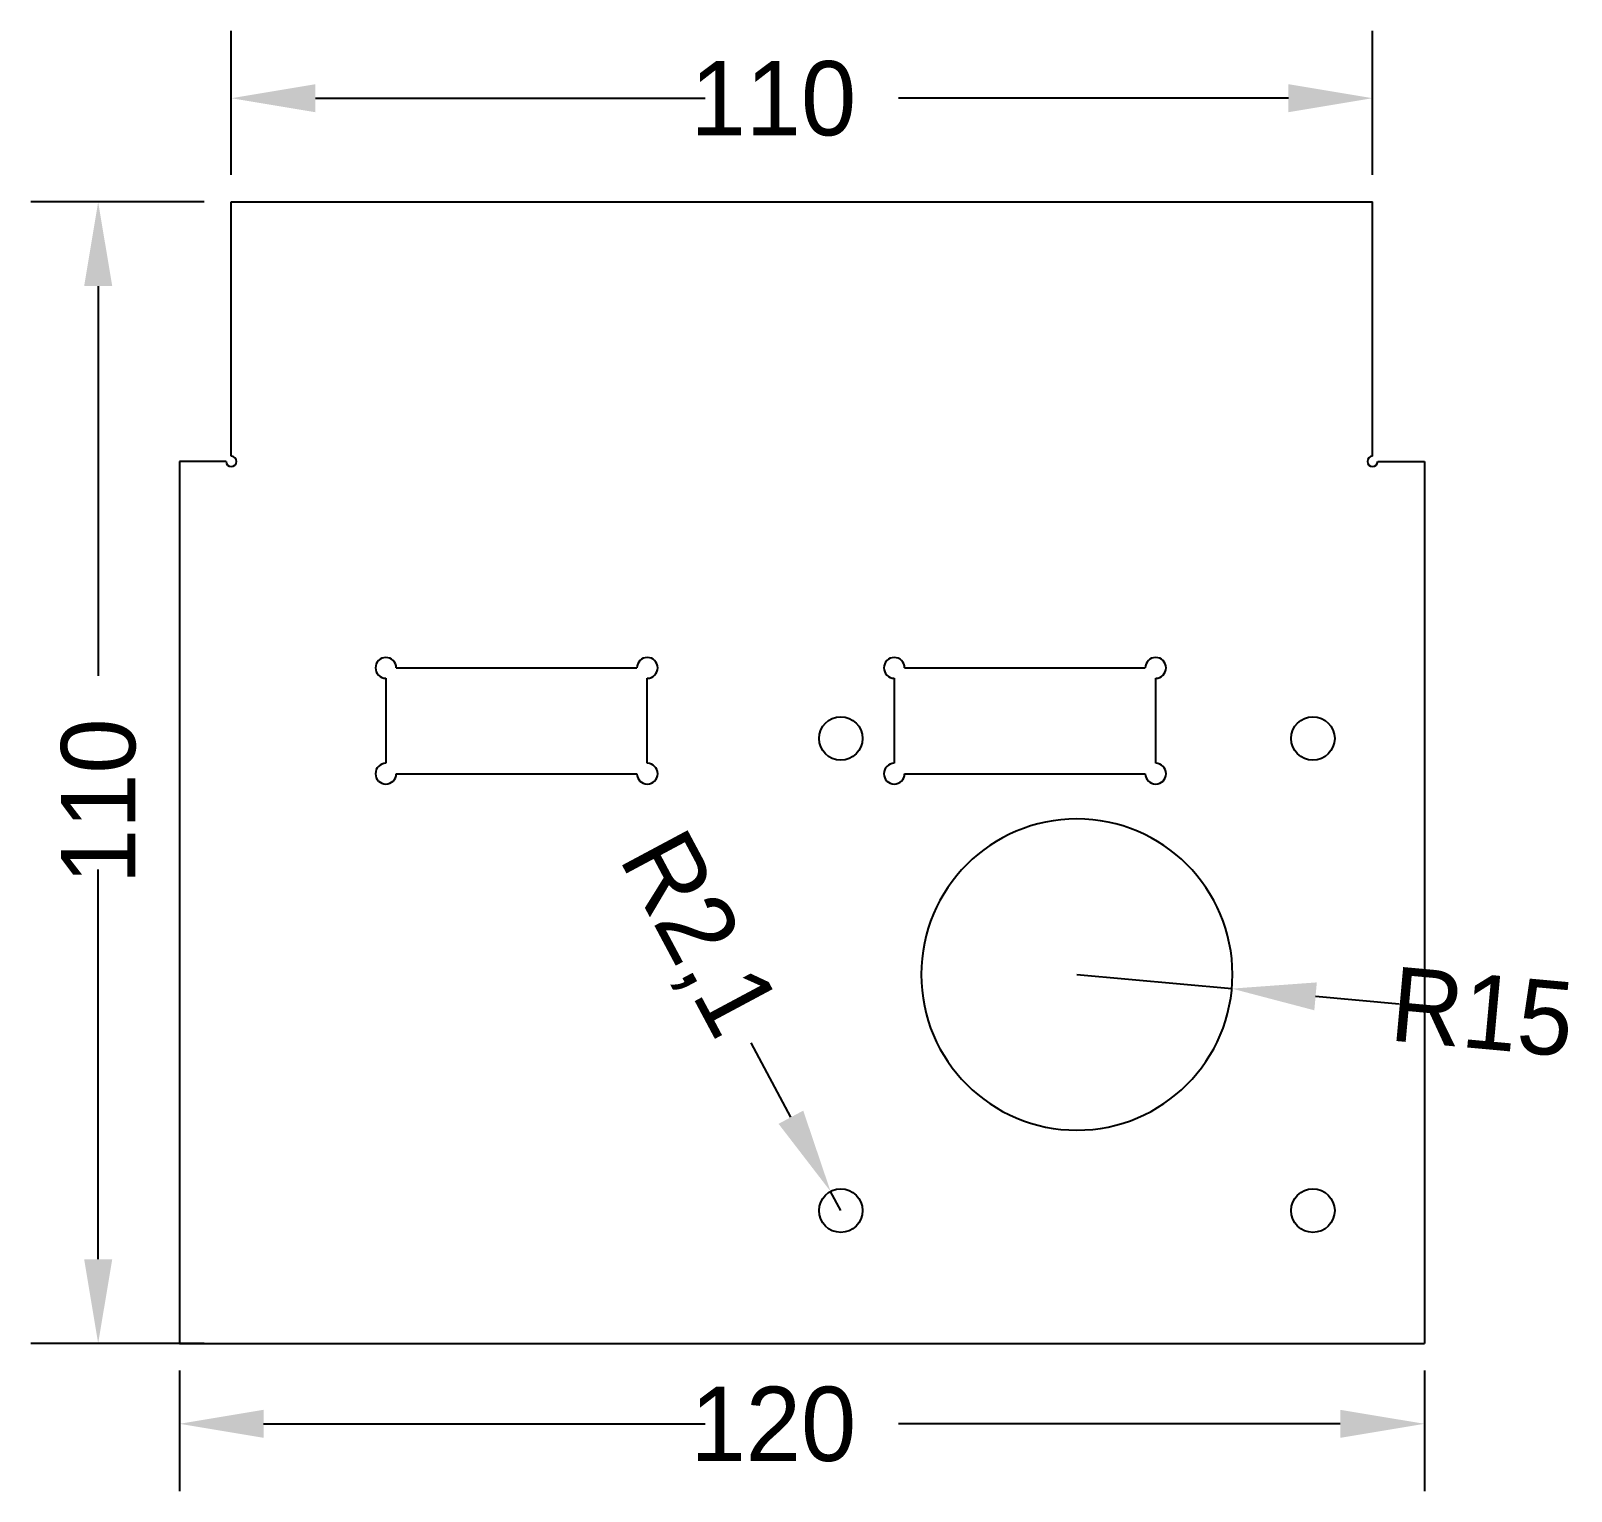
# Model space of a CAD drawing. Extents: x -14 to 134, y -14 to 126.
import ezdxf

# ---------------------------------------------------------------- set-up
doc = ezdxf.new("R2010")
doc.units = 0
doc.layers.get('DEFPOINTS').update_dxf_attribs({"linetype": 'CONTINUOUS'})
doc.layers.add('DIMENSION', color=7, linetype='CONTINUOUS')
doc.layers.add('ZM', color=18, linetype='CONTINUOUS')
doc.dimstyles.new('RADIALDIM71', dxfattribs={"dimtxt": 7.16, "dimasz": 8.105938, "dimexe": 6.495143, "dimexo": 2.598057, "dimtad": 0, "dimcen": 2.5, "dimazin": 3, "dimtfac": 1, "dimtmove": 0, "dimatfit": 3})
doc.dimstyles.new('RADIALDIM72', dxfattribs={"dimtxt": 7.16, "dimasz": 8.105938, "dimexe": 6.495143, "dimexo": 2.598057, "dimtad": 0, "dimcen": 2.5, "dimazin": 3, "dimtfac": 1, "dimtmove": 0, "dimatfit": 3})
doc.dimstyles.new('ROTATEDDIM73', dxfattribs={"dimtxt": 7.16, "dimasz": 8.105938, "dimexe": 6.495143, "dimexo": 2.598057, "dimtad": 0, "dimcen": 2.5, "dimazin": 3, "dimtfac": 1, "dimtmove": 0, "dimatfit": 3})
doc.dimstyles.new('ROTATEDDIM74', dxfattribs={"dimtxt": 7.16, "dimasz": 8.105938, "dimexe": 6.495143, "dimexo": 2.598057, "dimtad": 0, "dimcen": 2.5, "dimazin": 3, "dimtfac": 1, "dimtmove": 0, "dimatfit": 3})
doc.dimstyles.new('ROTATEDDIM75', dxfattribs={"dimtxt": 7.16, "dimasz": 8.105938, "dimexe": 6.495143, "dimexo": 2.598057, "dimtad": 0, "dimcen": 2.5, "dimazin": 3, "dimtfac": 1, "dimtmove": 0, "dimatfit": 3})

# ---------------------------------------------------------------- blocks, each defined once
blk = doc.blocks.new('*D1')
at = {"layer": 'DEFPOINTS', "color": 0}
for p in [(86.5, 35.55), (101.44, 34.19)]:
    blk.add_point(p, dxfattribs=at)
at = {"layer": 'DIMENSION', "color": 0}
for p, q in [((86.5, 35.55), (101.44, 34.19)), ((109.51, 33.45), (117.58, 32.71))]:
    blk.add_line(p, q, dxfattribs=at)
blk.add_solid([(109.63, 34.79), (109.39, 32.1), (101.44, 34.19)], dxfattribs=at)
at = {"layer": 'DIMENSION', "color": 0, "linetype": 'CONTINUOUS'}
blk.add_text('R15', height=7.16, rotation=354.7894, dxfattribs=at).set_placement((116.52, 29.21))
blk = doc.blocks.new('*D2')
at = {"layer": 'DEFPOINTS', "color": 0}
for p in [(62.76, 14.65), (63.75, 12.8)]:
    blk.add_point(p, dxfattribs=at)
at = {"layer": 'DIMENSION', "color": 0}
for p, q in [((58.94, 21.8), (55.12, 28.95)), ((63.75, 12.8), (62.76, 14.65))]:
    blk.add_line(p, q, dxfattribs=at)
blk.add_solid([(57.75, 21.16), (60.13, 22.43), (62.76, 14.65)], dxfattribs=at)
at = {"layer": 'DIMENSION', "color": 0, "linetype": 'CONTINUOUS'}
blk.add_text('R2,1', height=7.16, rotation=298.131, dxfattribs=at).set_placement((42.3, 46.77))
blk = doc.blocks.new('*D3')
at = {"layer": 'DEFPOINTS', "color": 0}
for p in [(0, 0), (120, 0), (120, -7.75)]:
    blk.add_point(p, dxfattribs=at)
at = {"layer": 'DIMENSION', "color": 0}
for p, q in [((0, -2.6), (0, -14.24)), ((120, -2.6), (120, -14.24)), ((8.11, -7.75), (50.68, -7.75)), ((111.89, -7.75), (69.32, -7.75))]:
    blk.add_line(p, q, dxfattribs=at)
for points in [[(8.11, -6.4), (8.11, -9.1), (0, -7.75)], [(111.89, -9.1), (111.89, -6.4), (120, -7.75)]]:
    blk.add_solid(points, dxfattribs=at)
at = {"layer": 'DIMENSION', "color": 0, "linetype": 'CONTINUOUS'}
blk.add_text('120', height=7.16, dxfattribs=at).set_placement((49.26, -11.33))
blk = doc.blocks.new('*D4')
at = {"layer": 'DEFPOINTS', "color": 0}
for p in [(5, 110), (-7.83, 0), (5, 0)]:
    blk.add_point(p, dxfattribs=at)
at = {"layer": 'DIMENSION', "color": 0}
for p, q in [((2.4, 110), (-14.32, 110)), ((-7.83, 101.89), (-7.83, 64.32)), ((-7.83, 8.11), (-7.83, 45.68)), ((2.4, 0), (-14.32, 0))]:
    blk.add_line(p, q, dxfattribs=at)
for points in [[(-6.47, 101.89), (-9.18, 101.89), (-7.83, 110)], [(-9.18, 8.11), (-6.47, 8.11), (-7.83, 0)]]:
    blk.add_solid(points, dxfattribs=at)
at = {"layer": 'DIMENSION', "color": 0, "linetype": 'CONTINUOUS'}
blk.add_text('110', height=7.16, rotation=90, dxfattribs=at).set_placement((-4.25, 44.26))
blk = doc.blocks.new('*D5')
at = {"layer": 'DEFPOINTS', "color": 0}
for p in [(115, 120), (5, 110), (115, 110)]:
    blk.add_point(p, dxfattribs=at)
at = {"layer": 'DIMENSION', "color": 0}
for p, q in [((5, 112.6), (5, 126.5)), ((115, 112.6), (115, 126.5)), ((13.11, 120), (50.68, 120)), ((106.89, 120), (69.32, 120))]:
    blk.add_line(p, q, dxfattribs=at)
for points in [[(13.11, 121.35), (13.11, 118.65), (5, 120)], [(106.89, 118.65), (106.89, 121.35), (115, 120)]]:
    blk.add_solid(points, dxfattribs=at)
at = {"layer": 'DIMENSION', "color": 0, "linetype": 'CONTINUOUS'}
blk.add_text('110', height=7.16, dxfattribs=at).set_placement((49.26, 116.42))

msp = doc.modelspace()

# ---------------------------------------------------------------- linework, layer by layer
at = {"layer": 'ZM', "color": 8}
for p, q in [((5, 85.5), (5, 110)), ((5, 110), (115, 110)), ((115, 85.5), (115, 110)), ((4.5, 85), (0, 85)), ((115.5, 85), (120, 85)), ((0, 0), (120, 0))]:
    msp.add_line(p, q, dxfattribs=at)
at = {"layer": 'ZM', "color": 150}
for p, q in [((0, 85), (0, 0)), ((120, 85), (120, 0))]:
    msp.add_line(p, q, dxfattribs=at)
at = {"layer": 'ZM', "color": 18}
for p, q in [((19.9, 64.104, 0), (19.9, 55.904, 0)), ((20.9, 65.104, 0), (44.1, 65.104, 0)), ((45.1, 55.904, 0), (45.1, 64.104, 0)), ((68.899, 64.104, 0), (68.899, 55.904, 0)), ((69.899, 65.104, 0), (93.099, 65.104, 0)), ((94.099, 55.904, 0), (94.099, 64.104, 0)), ((20.9, 54.904, 0), (44.1, 54.904, 0)), ((69.899, 54.904, 0), (93.099, 54.904, 0))]:
    msp.add_line(p, q, dxfattribs=at)
at = {"layer": 'ZM', "color": 150}
for centre in [(63.75, 58.297), (109.25, 58.297), (63.75, 12.797), (109.25, 12.797)]:
    msp.add_circle(centre, 2.1, dxfattribs=at)
at = {"layer": 'ZM', "color": 8, "extrusion": (0, 0, -1)}
msp.add_circle((-86.5, 35.547), 15, dxfattribs=at)
at = {"layer": 'ZM', "color": 8}
for centre, start, end in [((5, 85), 180, 90), ((115, 85), 90, 360)]:
    msp.add_arc(centre, 0.5, start, end, dxfattribs=at)
at = {"layer": 'ZM', "color": 18}
for centre, start, end in [((19.9, 65.104, 0), 0, 270), ((45.1, 65.104, 0), 270, 180), ((68.899, 65.104, 0), 0, 270), ((94.099, 65.104, 0), 270, 180), ((19.9, 54.904, 0), 90, 0), ((45.1, 54.904, 0), 180, 90), ((68.899, 54.904, 0), 90, 0), ((94.099, 54.904, 0), 180, 90)]:
    msp.add_arc(centre, 1, start, end, dxfattribs=at)

# ---------------------------------------------------------------- dimensions: what is measured, and where the dimension line sits
at = {"layer": 'DIMENSION', "color": 150}
for base, p1, p2, dimstyle, picture, middle in [((115, 120), (5, 110), (115, 110), 'ROTATEDDIM75', '*D5', (60, 120)), ((120, -7.748), (0, 0), (120, 0), 'ROTATEDDIM73', '*D3', (60, -7.748))]:
    dim = msp.add_linear_dim(base=base, p1=p1, p2=p2, dimstyle=dimstyle, dxfattribs=at)
    dim.commit()
    dim.dimension.update_dxf_attribs({"geometry": picture, "text_midpoint": middle})
dim = msp.add_linear_dim(base=(-7.825, 0), p1=(5, 110), p2=(5, 0), angle=90, dimstyle='ROTATEDDIM74', dxfattribs=at)
dim.commit()
dim.dimension.update_dxf_attribs({"geometry": '*D4', "text_midpoint": (-7.825, 55)})
for center, mpoint, dimstyle, picture, middle in [((63.75, 12.797), (62.76, 14.649), 'RADIALDIM72', '*D2', (50.159, 38.217)), ((86.5, 35.547), (101.438, 34.185), 'RADIALDIM71', '*D1', (127.373, 31.82))]:
    dim = msp.add_radius_dim(center=center, mpoint=mpoint, dimstyle=dimstyle, dxfattribs=at)
    dim.commit()
    dim.dimension.update_dxf_attribs({"geometry": picture, "text_midpoint": middle})

doc.saveas('drawing.dxf')
